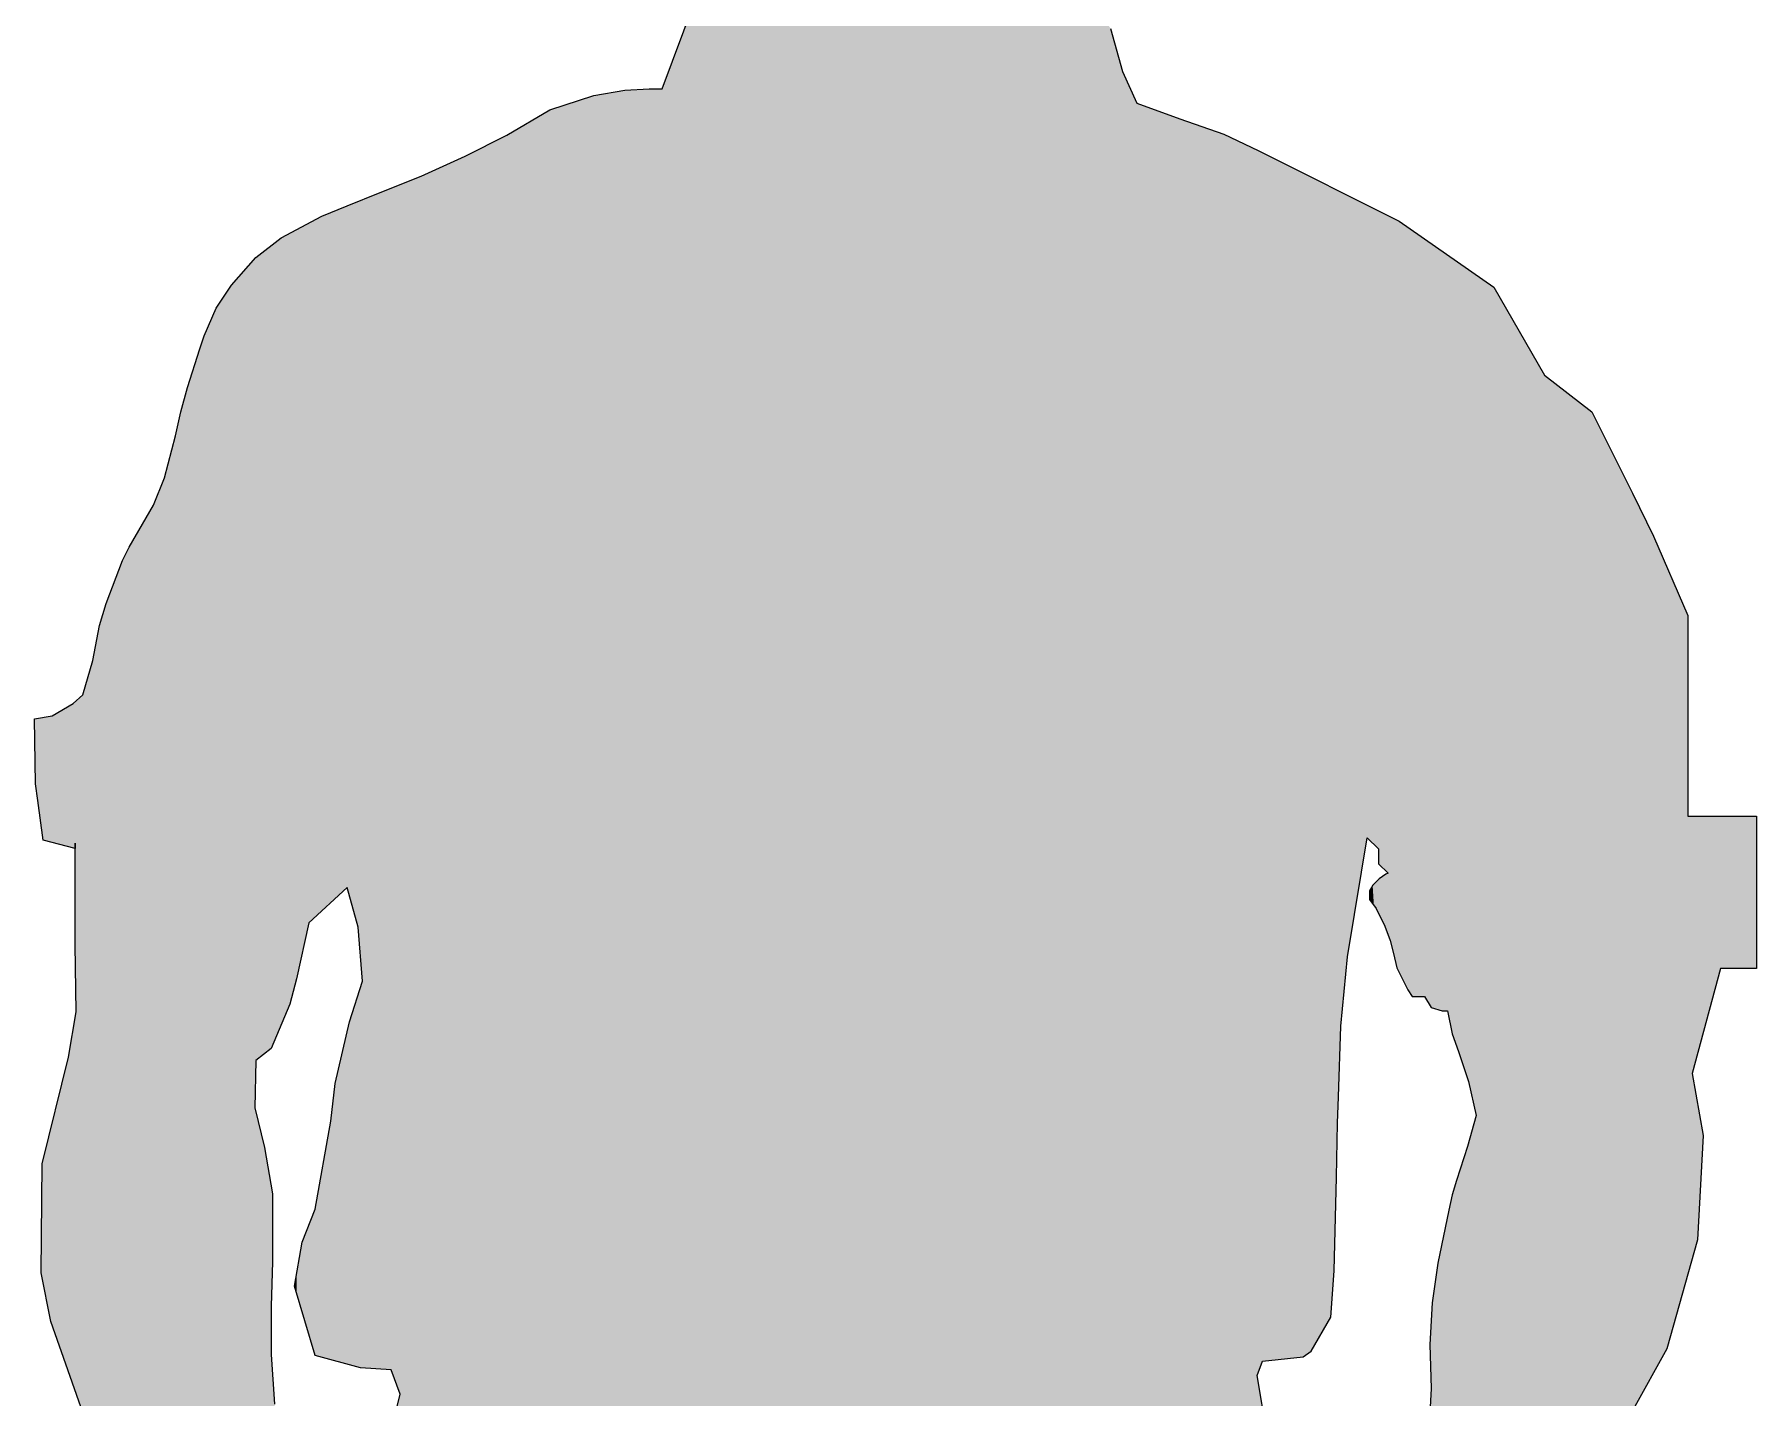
# Model space of a CAD drawing. Extents: x 46 to 112, y -124 to 67.
# Drawn here: x 46.2 to 112.2, y -11.3 to 40.9 of the extents above; entities that cross this region are included whole.
import ezdxf

# ---------------------------------------------------------------- set-up
doc = ezdxf.new("R2010")
doc.units = 0
doc.layers.get('0').update_dxf_attribs({"linetype": 'CONTINUOUS'})

# ---------------------------------------------------------------- blocks, each defined once
blk = doc.blocks.new('*U0')
for points in [[(76.299, -41.881), (75.665, 66.197), (76.299, 66.752)], [(76.34, -41.835), (76.299, 66.752), (76.34, 66.788)], [(76.299, -41.881), (76.299, 66.752), (76.34, -41.835)], [(76.382, -41.79), (76.34, 66.788), (76.382, 66.801)], [(76.34, -41.835), (76.34, 66.788), (76.382, -41.79)], [(76.425, -42.714), (76.382, 66.801), (76.425, 66.814)], [(76.382, -41.79), (76.382, 66.801), (76.425, -42.714)], [(76.466, -43.603), (76.425, 66.814), (76.466, 66.826)], [(76.425, -42.714), (76.425, 66.814), (76.466, -43.603)], [(76.509, -50.349), (76.466, 66.826), (76.509, 66.839)], [(76.466, -48.049), (76.466, 66.826), (76.509, -50.349)], [(76.592, -52.332), (76.509, 66.839), (76.592, 66.864)], [(76.509, -50.349), (76.509, 66.839), (76.592, -52.332)], [(76.677, -54.355), (76.592, 66.864), (76.677, 66.889)], [(76.592, -52.332), (76.592, 66.864), (76.677, -54.355)], [(76.72, -55.578), (76.677, 66.889), (76.72, 66.902)], [(76.677, -54.355), (76.677, 66.889), (76.72, -55.578)], [(76.762, -57.159), (76.72, 66.902), (76.762, 66.914)], [(76.72, -55.578), (76.72, 66.902), (76.762, -57.159)], [(76.803, -58.741), (76.762, 66.914), (76.803, 66.927)], [(76.762, -57.159), (76.762, 66.914), (76.803, -58.741)], [(76.931, -64.348), (76.803, 66.927), (76.931, 66.965)], [(76.803, -63.209), (76.803, 66.927), (76.931, -64.348)], [(77.142, -68.125), (76.931, 66.965), (77.142, 67.028)], [(76.931, -67.089), (76.931, 66.965), (77.142, -68.125)], [(77.183, -68.329), (77.142, 67.028), (77.183, 67.04)], [(77.142, -68.125), (77.142, 67.028), (77.183, -68.329)], [(77.183, -68.329), (77.183, 67.04), (77.437, -69.577)], [(77.437, -69.577), (77.183, 67.04), (77.437, 67.04)], [(77.437, -69.577), (77.437, 67.04), (77.689, -70.083)], [(77.689, -70.083), (77.437, 67.04), (77.689, 67.04)], [(77.689, -70.083), (77.689, 67.04), (77.731, -71.052)], [(77.731, -71.052), (77.689, 67.04), (77.731, 67.04)], [(77.731, -122.136), (77.731, 67.04), (78.195, -122.368)], [(78.195, -122.368), (77.731, 67.04), (78.195, 67.04)], [(78.195, -122.368), (78.195, 67.04), (78.406, -122.917)], [(78.406, -122.917), (78.195, 67.04), (78.406, 67.04)], [(78.406, -122.917), (78.406, 67.04), (78.912, -123.675)], [(78.912, -123.675), (78.406, 67.04), (78.912, 67.04)], [(78.912, -123.675), (78.912, 67.04), (79.503, -123.743)], [(79.503, -123.743), (78.912, 67.04), (79.503, 67.04)], [(79.503, -123.743), (79.503, 67.04), (80.009, -123.802)], [(80.009, -123.802), (79.503, 67.04), (80.009, 66.975)], [(80.009, -123.802), (80.009, 66.975), (80.388, -123.845)], [(80.388, -123.845), (80.009, 66.975), (80.388, 66.925)], [(80.388, -123.845), (80.388, 66.925), (80.472, -123.847)], [(80.472, -123.847), (80.388, 66.925), (80.472, 66.914)], [(80.472, -123.847), (80.472, 66.914), (81.443, -123.878)], [(81.443, -123.878), (80.472, 66.914), (81.443, 66.704)], [(81.443, -123.878), (81.443, 66.704), (81.695, -123.886)], [(81.695, -123.886), (81.443, 66.704), (81.695, 66.635)], [(81.695, -123.886), (81.695, 66.635), (82.371, -123.886)], [(82.371, -123.886), (81.695, 66.635), (82.371, 66.451)], [(75.328, -43.519), (75.117, 65.779), (75.328, 65.94)], [(75.497, -42.957), (75.328, 65.94), (75.497, 66.069)], [(75.328, -43.519), (75.328, 65.94), (75.497, -42.957)], [(75.582, -42.676), (75.497, 66.069), (75.582, 66.134)], [(75.497, -42.957), (75.497, 66.069), (75.582, -42.676)], [(75.665, -42.584), (75.582, 66.134), (75.665, 66.197)], [(75.582, -42.676), (75.582, 66.134), (75.665, -42.584)], [(75.665, -42.584), (75.665, 66.197), (76.299, -41.881)], [(82.371, -123.886), (82.371, 66.451), (82.664, -123.886)], [(82.664, -123.886), (82.371, 66.451), (82.664, 66.397)], [(82.664, -123.886), (82.664, 66.397), (83.573, -123.886)], [(83.573, -123.886), (82.664, 66.397), (83.573, 66.227)], [(83.573, -123.886), (83.573, 66.227), (83.803, -123.886)], [(83.803, -123.886), (83.573, 66.227), (83.803, 66.034)], [(83.803, -123.886), (83.803, 66.034), (84.309, -123.905)], [(84.309, -123.905), (83.803, 66.034), (84.309, 65.607)], [(74.274, -46.554), (73.894, 64.903), (74.274, 65.272)], [(74.359, -46.319), (74.274, 65.272), (74.359, 65.354)], [(74.274, -46.554), (74.274, 65.272), (74.359, -46.319)], [(74.4, -46.204), (74.359, 65.354), (74.4, 65.375)], [(74.359, -46.319), (74.359, 65.354), (74.4, -46.204)], [(74.611, -45.62), (74.4, 65.375), (74.611, 65.481)], [(74.4, -46.204), (74.4, 65.375), (74.611, -45.62)], [(74.654, -45.5), (74.611, 65.481), (74.654, 65.503)], [(74.611, -45.62), (74.611, 65.481), (74.654, -45.5)], [(74.737, -45.256), (74.654, 65.503), (74.737, 65.544)], [(74.654, -45.5), (74.654, 65.503), (74.737, -45.256)], [(74.865, -44.88), (74.737, 65.544), (74.865, 65.608)], [(74.737, -45.256), (74.737, 65.544), (74.865, -44.88)], [(74.948, -44.636), (74.865, 65.608), (74.948, 65.65)], [(74.865, -44.88), (74.865, 65.608), (74.948, -44.636)], [(75.117, -44.138), (74.948, 65.65), (75.117, 65.779)], [(74.948, -44.636), (74.948, 65.65), (75.117, -44.138)], [(75.117, -44.138), (75.117, 65.779), (75.328, -43.519)], [(84.309, -123.905), (84.309, 65.607), (84.813, -123.924)], [(84.813, -123.924), (84.309, 65.607), (84.813, 65.524)], [(84.813, -123.924), (84.813, 65.524), (84.941, -123.929)], [(84.941, -123.929), (84.813, 65.524), (84.941, 65.509)], [(84.941, -123.929), (84.941, 65.509), (85.193, -123.937)], [(85.193, -123.937), (84.941, 65.509), (85.193, 65.481)], [(85.193, -123.937), (85.193, 65.481), (85.404, -123.944)], [(85.404, -123.944), (85.193, 65.481), (85.404, 65.311)], [(85.404, -123.944), (85.404, 65.311), (86.205, -123.969)], [(86.205, -123.969), (85.404, 65.311), (86.205, 64.596)], [(73.683, -48.297), (73.514, 64.534), (73.683, 64.698)], [(73.894, -47.651), (73.683, 64.698), (73.894, 64.903)], [(73.683, -48.297), (73.683, 64.698), (73.894, -47.651)], [(73.894, -47.651), (73.894, 64.903), (74.274, -46.554)], [(72.46, -52.119), (72.293, 64.021), (72.46, 64.084)], [(72.293, -52.749), (72.293, 64.021), (72.46, -52.119)], [(72.504, -51.983), (72.46, 64.084), (72.504, 64.1)], [(72.46, -52.119), (72.46, 64.084), (72.504, -51.983)], [(72.587, -51.721), (72.504, 64.1), (72.587, 64.131)], [(72.504, -51.983), (72.504, 64.1), (72.587, -51.721)], [(72.587, -51.721), (72.587, 64.131), (72.671, -51.453)], [(72.671, -51.453), (72.587, 64.131), (72.671, 64.131)], [(72.671, -51.453), (72.671, 64.131), (72.756, -51.186)], [(72.756, -51.186), (72.671, 64.131), (72.756, 64.131)], [(72.756, -51.186), (72.756, 64.131), (72.882, -50.787)], [(72.882, -50.787), (72.756, 64.131), (72.882, 64.131)], [(72.882, -50.787), (72.882, 64.131), (73.051, -50.252)], [(73.051, -50.252), (72.882, 64.131), (73.051, 64.131)], [(73.051, -50.252), (73.051, 64.131), (73.093, -50.121)], [(73.093, -50.121), (73.051, 64.131), (73.093, 64.131)], [(73.093, -50.121), (73.093, 64.131), (73.1, -50.097)], [(73.1, -50.097), (73.093, 64.131), (73.1, 64.131)], [(73.136, -49.984), (73.1, 64.131), (73.136, 64.166)], [(73.1, -50.097), (73.1, 64.131), (73.136, -49.984)], [(73.177, -49.853), (73.136, 64.166), (73.177, 64.206)], [(73.136, -49.984), (73.136, 64.166), (73.177, -49.853)], [(73.22, -49.717), (73.177, 64.206), (73.22, 64.248)], [(73.177, -49.853), (73.177, 64.206), (73.22, -49.717)], [(73.303, -49.462), (73.22, 64.248), (73.303, 64.329)], [(73.22, -49.717), (73.22, 64.248), (73.303, -49.462)], [(73.514, -48.816), (73.303, 64.329), (73.514, 64.534)], [(73.303, -49.462), (73.303, 64.329), (73.514, -48.816)], [(73.514, -48.816), (73.514, 64.534), (73.683, -48.297)], [(86.205, -123.969), (86.205, 64.596), (86.247, -123.971)], [(86.247, -123.971), (86.205, 64.596), (86.247, 64.526)], [(86.247, -123.971), (86.247, 64.526), (86.458, -123.894)], [(86.458, -123.894), (86.247, 64.526), (86.458, 64.173)], [(86.458, -123.894), (86.458, 64.173), (86.661, -123.82)], [(86.661, -123.82), (86.458, 64.173), (86.661, 64.173)], [(72.165, -53.229), (72.039, 42.799), (72.165, 42.965)], [(72.293, -52.749), (72.165, 42.965), (72.293, 43.133)], [(72.165, -53.229), (72.165, 42.965), (72.293, -52.749)], [(71.617, -55.404), (71.576, 42.191), (71.617, 42.245)], [(71.702, -55.027), (71.617, 42.245), (71.702, 42.356)], [(71.617, -55.404), (71.617, 42.245), (71.702, -55.027)], [(71.744, -54.842), (71.702, 42.356), (71.744, 42.411)], [(71.702, -55.027), (71.702, 42.356), (71.744, -54.842)], [(71.787, -54.65), (71.744, 42.411), (71.787, 42.468)], [(71.744, -54.842), (71.744, 42.411), (71.787, -54.65)], [(71.913, -54.176), (71.787, 42.468), (71.913, 42.634)], [(71.787, -54.65), (71.787, 42.468), (71.913, -54.176)], [(71.954, -54.02), (71.913, 42.634), (71.954, 42.688)], [(71.913, -54.176), (71.913, 42.634), (71.954, -54.02)], [(71.997, -53.858), (71.954, 42.688), (71.997, 42.745)], [(71.954, -54.02), (71.954, 42.688), (71.997, -53.858)], [(72.039, -53.703), (71.997, 42.745), (72.039, 42.799)], [(71.997, -53.858), (71.997, 42.745), (72.039, -53.703)], [(72.039, -53.703), (72.039, 42.799), (72.165, -53.229)], [(86.661, -123.82), (86.661, 42.458), (86.712, -123.802)], [(86.712, -123.802), (86.661, 42.458), (86.712, 42.368)], [(86.712, -123.802), (86.712, 42.368), (86.746, -123.797)], [(86.746, -123.797), (86.712, 42.368), (86.746, 42.307)], [(86.746, -123.797), (86.746, 42.307), (86.789, -123.792)], [(86.789, -123.792), (86.746, 42.307), (86.789, 42.231)], [(86.789, -123.792), (86.789, 42.231), (86.873, -123.781)], [(86.873, -123.781), (86.789, 42.231), (86.873, 42.081)], [(71.448, -56.158), (71.153, 41.169), (71.448, 41.963)], [(71.491, -55.966), (71.448, 41.963), (71.491, 42.079)], [(71.448, -56.158), (71.448, 41.963), (71.491, -55.966)], [(71.576, -55.589), (71.491, 42.079), (71.576, 42.191)], [(71.491, -55.966), (71.491, 42.079), (71.576, -55.589)], [(71.576, -55.589), (71.576, 42.191), (71.617, -55.404)], [(86.873, -123.781), (86.873, 42.081), (87.041, -123.761)], [(87.041, -123.761), (86.873, 42.081), (87.041, 41.783)], [(87.041, -123.761), (87.041, 41.783), (87.164, -123.745)], [(87.164, -123.745), (87.041, 41.783), (87.164, 41.565)], [(87.164, -123.745), (87.164, 41.565), (87.378, -123.719)], [(87.378, -123.719), (87.164, 41.565), (87.378, 41.185)], [(71.153, -57.474), (71.027, 40.83), (71.153, 41.169)], [(71.153, -57.474), (71.153, 41.169), (71.448, -56.158)], [(87.378, -123.719), (87.378, 41.185), (87.421, -123.713)], [(87.421, -123.713), (87.378, 41.185), (87.421, 41.109)], [(87.421, -123.713), (87.421, 41.109), (87.506, -123.703)], [(87.506, -123.703), (87.421, 41.109), (87.506, 40.808)], [(70.816, -58.867), (70.731, 40.035), (70.816, 40.263)], [(70.859, -58.688), (70.816, 40.263), (70.859, 40.379)], [(70.816, -58.867), (70.816, 40.263), (70.859, -58.688)], [(70.985, -58.167), (70.859, 40.379), (70.985, 40.718)], [(70.859, -58.688), (70.859, 40.379), (70.985, -58.167)], [(71.027, -57.996), (70.985, 40.718), (71.027, 40.83)], [(70.985, -58.167), (70.985, 40.718), (71.027, -57.996)], [(71.027, -57.996), (71.027, 40.83), (71.153, -57.474)], [(87.506, -123.703), (87.506, 40.808), (87.632, -123.687)], [(87.632, -123.687), (87.506, 40.808), (87.632, 40.36)], [(87.632, -123.687), (87.632, 40.36), (87.758, -123.672)], [(87.758, -123.672), (87.632, 40.36), (87.758, 39.912)], [(70.69, -59.391), (70.521, 39.469), (70.69, 39.924)], [(70.731, -59.218), (70.69, 39.924), (70.731, 40.035)], [(70.69, -59.391), (70.69, 39.924), (70.731, -59.218)], [(70.731, -59.218), (70.731, 40.035), (70.816, -58.867)], [(87.758, -123.672), (87.758, 39.912), (87.807, -123.665)], [(87.807, -123.665), (87.758, 39.912), (87.807, 39.738)], [(87.807, -90.913), (87.807, 39.738), (87.884, -90.913)], [(87.884, -90.913), (87.807, 39.738), (87.884, 39.464)], [(70.31, -60.971), (70.268, 38.79), (70.31, 38.902)], [(70.353, -60.792), (70.31, 38.902), (70.353, 39.018)], [(70.31, -60.971), (70.31, 38.902), (70.353, -60.792)], [(70.394, -60.619), (70.353, 39.018), (70.394, 39.13)], [(70.353, -60.792), (70.353, 39.018), (70.394, -60.619)], [(70.521, -60.095), (70.394, 39.13), (70.521, 39.469)], [(70.394, -60.619), (70.394, 39.13), (70.521, -60.095)], [(70.521, -60.095), (70.521, 39.469), (70.69, -59.391)], [(87.884, -90.913), (87.884, 39.464), (87.927, -90.913)], [(87.927, -90.913), (87.884, 39.464), (87.927, 39.368)], [(87.927, -90.913), (87.927, 39.368), (87.976, -90.913)], [(87.976, -90.913), (87.927, 39.368), (87.976, 39.259)], [(87.976, -90.913), (87.976, 39.259), (88.012, -90.913)], [(88.012, -90.913), (87.976, 39.259), (88.012, 39.18)], [(88.012, -90.913), (88.012, 39.18), (88.018, -90.913)], [(88.018, -90.913), (88.012, 39.18), (88.018, 39.166)], [(88.018, -90.913), (88.018, 39.166), (88.061, -90.901)], [(88.061, -90.901), (88.018, 39.166), (88.061, 39.07)], [(88.061, -90.901), (88.061, 39.07), (88.305, -90.831)], [(88.305, -90.831), (88.061, 39.07), (88.305, 38.526)], [(67.442, -89.015), (66.009, 38.002), (67.442, 38.468)], [(67.653, -89.226), (67.442, 38.468), (67.653, 38.537)], [(67.442, -89.015), (67.442, 38.468), (67.653, -89.226)], [(68.835, -90.407), (67.653, 38.537), (68.835, 38.747)], [(67.653, -89.226), (67.653, 38.537), (68.835, -90.407)], [(69.508, -91.081), (68.835, 38.747), (69.508, 38.779)], [(68.835, -90.407), (68.835, 38.747), (69.508, -91.081)], [(69.762, -91.228), (69.508, 38.779), (69.762, 38.79)], [(69.508, -91.081), (69.508, 38.779), (69.762, -91.228)], [(69.762, -91.228), (69.762, 38.79), (70.184, -91.471)], [(70.184, -91.471), (69.762, 38.79), (70.184, 38.79)], [(70.184, -91.471), (70.184, 38.79), (70.225, -91.495)], [(70.225, -91.495), (70.184, 38.79), (70.225, 38.79)], [(70.225, -91.495), (70.225, 38.79), (70.268, -91.52)], [(70.268, -91.52), (70.225, 38.79), (70.268, 38.79)], [(70.268, -61.143), (70.268, 38.79), (70.31, -60.971)], [(88.305, -90.831), (88.305, 38.526), (88.313, -90.829)], [(88.313, -90.829), (88.305, 38.526), (88.313, 38.509)], [(88.313, -90.829), (88.313, 38.509), (88.433, -90.39)], [(88.433, -90.39), (88.313, 38.509), (88.433, 38.241)], [(88.433, -90.39), (88.433, 38.241), (88.517, -90.082)], [(88.517, -90.082), (88.433, 38.241), (88.517, 38.211)], [(65.967, -86.35), (64.955, 37.391), (65.967, 37.989)], [(66.009, -86.443), (65.967, 37.989), (66.009, 38.002)], [(65.967, -86.35), (65.967, 37.989), (66.009, -86.443)], [(66.009, -86.443), (66.009, 38.002), (67.442, -89.015)], [(88.517, -90.082), (88.517, 38.211), (88.559, -89.929)], [(88.559, -89.929), (88.517, 38.211), (88.559, 38.196)], [(88.559, -89.929), (88.559, 38.196), (88.567, -89.901)], [(88.567, -89.901), (88.559, 38.196), (88.567, 38.193)], [(88.567, -89.901), (88.567, 38.193), (88.651, -89.015)], [(88.651, -89.015), (88.567, 38.193), (88.651, 38.163)], [(88.651, -89.015), (88.651, 38.163), (88.693, -88.257)], [(88.693, -88.257), (88.651, 38.163), (88.693, 38.148)], [(88.693, -88.257), (88.693, 38.148), (88.729, -87.6)], [(88.729, -87.6), (88.693, 38.148), (88.729, 38.135)], [(88.729, -87.6), (88.729, 38.135), (88.855, -85.275)], [(88.855, -85.275), (88.729, 38.135), (88.855, 38.09)], [(88.855, -85.275), (88.855, 38.09), (88.862, -85.135)], [(88.862, -85.135), (88.855, 38.09), (88.862, 38.087)], [(88.862, -85.135), (88.862, 38.087), (88.947, -83.879)], [(88.947, -83.879), (88.862, 38.087), (88.947, 38.057)], [(88.947, -83.879), (88.947, 38.057), (88.959, -83.701)], [(88.959, -83.701), (88.947, 38.057), (88.959, 38.053)], [(88.959, -83.701), (88.959, 38.053), (89.022, -82.76)], [(89.022, -82.76), (88.959, 38.053), (89.022, 38.03)], [(89.022, -82.76), (89.022, 38.03), (89.03, -82.648)], [(89.03, -82.648), (89.022, 38.03), (89.03, 38.027)], [(89.03, -82.648), (89.03, 38.027), (89.097, -82.132)], [(89.097, -82.132), (89.03, 38.027), (89.097, 38.003)], [(89.097, -82.132), (89.097, 38.003), (89.107, -82.053)], [(89.107, -82.053), (89.097, 38.003), (89.107, 38)], [(89.107, -82.053), (89.107, 38), (89.199, -81.342)], [(89.199, -81.342), (89.107, 38), (89.199, 37.967)], [(89.199, -81.342), (89.199, 37.967), (89.234, -81.068)], [(89.234, -81.068), (89.199, 37.967), (89.234, 37.954)], [(89.234, -81.068), (89.234, 37.954), (89.241, -81.021)], [(89.241, -81.021), (89.234, 37.954), (89.241, 37.952)], [(89.241, -81.021), (89.241, 37.952), (89.276, -80.746)], [(89.276, -80.746), (89.241, 37.952), (89.276, 37.939)], [(89.276, -80.746), (89.276, 37.939), (89.361, -80.093)], [(89.361, -80.093), (89.276, 37.939), (89.361, 37.909)], [(89.361, -80.093), (89.361, 37.909), (89.368, -80.034)], [(89.368, -80.034), (89.361, 37.909), (89.368, 37.906)], [(89.368, -80.034), (89.368, 37.906), (89.372, -80.004)], [(89.372, -80.004), (89.368, 37.906), (89.372, 37.905)], [(89.372, -80.004), (89.372, 37.905), (89.402, -79.778)], [(89.402, -79.778), (89.372, 37.905), (89.402, 37.894)], [(89.402, -79.778), (89.402, 37.894), (89.484, -79.158)], [(89.484, -79.158), (89.402, 37.894), (89.484, 37.865)], [(89.484, -79.158), (89.484, 37.865), (89.487, -79.139)], [(89.487, -79.139), (89.484, 37.865), (89.487, 37.864)], [(89.487, -79.139), (89.487, 37.864), (89.536, -78.768)], [(89.536, -78.768), (89.487, 37.864), (89.536, 37.846)], [(89.536, -78.768), (89.536, 37.846), (89.572, -78.603)], [(89.572, -78.603), (89.536, 37.846), (89.572, 37.833)], [(89.572, -78.603), (89.572, 37.833), (89.613, -78.41)], [(89.613, -78.41), (89.572, 37.833), (89.613, 37.818)], [(89.613, -78.41), (89.613, 37.818), (89.656, -78.209)], [(89.656, -78.209), (89.613, 37.818), (89.656, 37.803)], [(89.656, -78.209), (89.656, 37.803), (89.662, -78.182)], [(89.662, -78.182), (89.656, 37.803), (89.662, 37.801)], [(89.662, -78.182), (89.662, 37.801), (89.698, -78.017)], [(89.698, -78.017), (89.662, 37.801), (89.698, 37.788)], [(89.698, -78.017), (89.698, 37.788), (89.739, -77.824)], [(89.739, -77.824), (89.698, 37.788), (89.739, 37.773)], [(89.739, -77.824), (89.739, 37.773), (89.79, -77.588)], [(89.79, -77.588), (89.739, 37.773), (89.79, 37.755)], [(89.79, -77.588), (89.79, 37.755), (90.078, -76.599)], [(90.078, -76.599), (89.79, 37.755), (90.078, 37.652)], [(90.078, -76.599), (90.078, 37.652), (90.379, -75.564)], [(90.379, -75.564), (90.078, 37.652), (90.379, 37.546)], [(64.323, -82.704), (63.31, 36.513), (64.323, 37.018)], [(64.955, -84.082), (64.323, 37.018), (64.955, 37.391)], [(64.323, -82.704), (64.323, 37.018), (64.955, -84.082)], [(64.955, -84.082), (64.955, 37.391), (65.967, -86.35)], [(90.379, -75.564), (90.379, 37.546), (90.717, -74.913)], [(90.717, -74.913), (90.379, 37.546), (90.717, 37.428)], [(90.717, -74.913), (90.717, 37.428), (91.18, -74.023)], [(91.18, -74.023), (90.717, 37.428), (91.18, 37.266)], [(91.18, -74.023), (91.18, 37.266), (91.519, -73.372)], [(91.519, -73.372), (91.18, 37.266), (91.519, 37.147)], [(91.519, -73.372), (91.519, 37.147), (91.764, -72.863)], [(91.764, -72.863), (91.519, 37.147), (91.764, 37.061)], [(91.764, -72.863), (91.764, 37.061), (91.813, -72.761)], [(91.813, -72.761), (91.764, 37.061), (91.813, 37.038)], [(91.813, -72.761), (91.813, 37.038), (91.856, -72.671)], [(91.856, -72.671), (91.813, 37.038), (91.856, 37.017)], [(91.856, -72.671), (91.856, 37.017), (92.403, -71.533)], [(92.403, -71.533), (91.856, 37.017), (92.403, 36.754)], [(63.31, -80.497), (62.72, 36.218), (63.31, 36.513)], [(63.31, -80.497), (63.31, 36.513), (64.323, -82.704)], [(92.403, -71.533), (92.403, 36.754), (92.614, -71.095)], [(92.614, -71.095), (92.403, 36.754), (92.614, 36.652)], [(92.614, -71.095), (92.614, 36.652), (92.657, -71.037)], [(92.657, -71.037), (92.614, 36.652), (92.657, 36.632)], [(92.657, -71.037), (92.657, 36.632), (93.036, -70.527)], [(93.036, -70.527), (92.657, 36.632), (93.036, 36.45)], [(93.036, -10.46), (93.036, 36.45), (93.079, -10.347)], [(93.079, -10.347), (93.036, 36.45), (93.079, 36.429)], [(93.079, -10.347), (93.079, 36.429), (93.12, -10.24)], [(93.12, -10.24), (93.079, 36.429), (93.12, 36.408)], [(93.12, -10.24), (93.12, 36.408), (93.205, -10.02)], [(93.205, -10.02), (93.12, 36.408), (93.205, 36.366)], [(93.205, -10.02), (93.205, 36.366), (93.246, -9.912)], [(93.246, -9.912), (93.205, 36.366), (93.246, 36.345)], [(93.246, -9.912), (93.246, 36.345), (93.331, -9.903)], [(93.331, -9.903), (93.246, 36.345), (93.331, 36.303)], [(93.331, -9.903), (93.331, 36.303), (93.416, -9.894)], [(93.416, -9.894), (93.331, 36.303), (93.416, 36.261)], [(93.416, -9.894), (93.416, 36.261), (93.585, -9.875)], [(93.585, -9.875), (93.416, 36.261), (93.585, 36.176)], [(61.624, -77.208), (61.034, 35.458), (61.624, 35.725)], [(62.72, -79.345), (61.624, 35.725), (62.72, 36.218)], [(61.624, -77.208), (61.624, 35.725), (62.72, -79.345)], [(62.72, -79.345), (62.72, 36.218), (63.31, -80.497)], [(93.585, -9.875), (93.585, 36.176), (93.626, -9.871)], [(93.626, -9.871), (93.585, 36.176), (93.626, 36.155)], [(93.626, -9.871), (93.626, 36.155), (93.753, -9.857)], [(93.753, -9.857), (93.626, 36.155), (93.753, 36.092)], [(93.753, -9.857), (93.753, 36.092), (93.796, -9.852)], [(93.796, -9.852), (93.753, 36.092), (93.796, 36.07)], [(93.796, -9.852), (93.796, 36.07), (94.469, -9.779)], [(94.469, -9.779), (93.796, 36.07), (94.469, 35.733)], [(94.469, -9.779), (94.469, 35.733), (94.596, -9.766)], [(94.596, -9.766), (94.469, 35.733), (94.596, 35.67)], [(94.596, -9.766), (94.596, 35.67), (94.68, -9.756)], [(94.68, -9.756), (94.596, 35.67), (94.68, 35.628)], [(94.68, -9.756), (94.68, 35.628), (94.723, -9.752)], [(94.723, -9.752), (94.68, 35.628), (94.723, 35.606)], [(94.723, -9.752), (94.723, 35.606), (94.806, -9.743)], [(94.806, -9.743), (94.723, 35.606), (94.806, 35.565)], [(59.895, -10.249), (59.643, 34.895), (59.895, 34.997)], [(60.021, -10.596), (59.895, 34.997), (60.021, 35.048)], [(59.895, -10.249), (59.895, 34.997), (60.021, -10.596)], [(60.232, -11.176), (60.021, 35.048), (60.232, 35.133)], [(60.021, -10.596), (60.021, 35.048), (60.232, -11.176)], [(61.034, -76.11), (60.232, 35.133), (61.034, 35.458)], [(60.232, -74.621), (60.232, 35.133), (61.034, -76.11)], [(61.034, -76.11), (61.034, 35.458), (61.624, -77.208)], [(94.806, -9.743), (94.806, 35.565), (94.891, -9.682)], [(94.891, -9.682), (94.806, 35.565), (94.891, 35.522)], [(94.891, -9.682), (94.891, 35.522), (94.934, -9.652)], [(94.934, -9.652), (94.891, 35.522), (94.934, 35.501)], [(94.934, -9.652), (94.934, 35.501), (94.976, -9.622)], [(94.976, -9.622), (94.934, 35.501), (94.976, 35.48)], [(94.976, -9.622), (94.976, 35.48), (95.019, -9.591)], [(95.019, -9.591), (94.976, 35.48), (95.019, 35.459)], [(95.019, -9.591), (95.019, 35.459), (95.102, -9.532)], [(95.102, -9.532), (95.019, 35.459), (95.102, 35.417)], [(95.102, -9.532), (95.102, 35.417), (95.186, -9.387)], [(95.186, -9.387), (95.102, 35.417), (95.186, 35.375)], [(95.186, -9.387), (95.186, 35.375), (95.356, -9.096)], [(95.356, -9.096), (95.186, 35.375), (95.356, 35.29)], [(95.356, -9.096), (95.356, 35.29), (95.44, -8.95)], [(95.44, -8.95), (95.356, 35.29), (95.44, 35.248)], [(95.44, -8.95), (95.44, 35.248), (95.566, -8.734)], [(95.566, -8.734), (95.44, 35.248), (95.566, 35.185)], [(95.566, -8.734), (95.566, 35.185), (95.862, -8.226)], [(95.862, -8.226), (95.566, 35.185), (95.862, 35.037)], [(95.862, -8.226), (95.862, 35.037), (95.988, -6.454)], [(95.988, -6.454), (95.862, 35.037), (95.988, 34.974)], [(95.988, -6.454), (95.988, 34.974), (96.072, -2.869)], [(96.072, -2.869), (95.988, 34.974), (96.072, 34.931)], [(58.209, 8.219), (57.745, 34.129), (58.209, 34.32)], [(58.251, 8.07), (58.209, 34.32), (58.251, 34.337)], [(58.209, 8.219), (58.209, 34.32), (58.251, 8.07)], [(58.292, 7.92), (58.251, 34.337), (58.292, 34.353)], [(58.251, 8.07), (58.251, 34.337), (58.292, 7.92)], [(58.631, 6.702), (58.292, 34.353), (58.631, 34.489)], [(58.292, 7.92), (58.292, 34.353), (58.631, 6.702)], [(58.715, 5.658), (58.631, 34.489), (58.715, 34.523)], [(58.631, 6.702), (58.631, 34.489), (58.715, 5.658)], [(58.798, 4.635), (58.715, 34.523), (58.798, 34.556)], [(58.715, 5.658), (58.715, 34.523), (58.798, 4.635)], [(59.178, -10.197), (58.798, 34.556), (59.178, 34.708)], [(58.798, -10.17), (58.798, 34.556), (59.178, -10.197)], [(59.22, -10.2), (59.178, 34.708), (59.22, 34.724)], [(59.178, -10.197), (59.178, 34.708), (59.22, -10.2)], [(59.432, -10.216), (59.22, 34.724), (59.432, 34.809)], [(59.22, -10.2), (59.22, 34.724), (59.432, -10.216)], [(59.474, -10.219), (59.432, 34.809), (59.474, 34.826)], [(59.432, -10.216), (59.432, 34.809), (59.474, -10.219)], [(59.643, -10.231), (59.474, 34.826), (59.643, 34.895)], [(59.474, -10.219), (59.474, 34.826), (59.643, -10.231)], [(59.643, -10.231), (59.643, 34.895), (59.895, -10.249)], [(96.072, -2.869), (96.072, 34.931), (96.114, -0.803)], [(96.114, -0.803), (96.072, 34.931), (96.114, 34.911)], [(96.114, -0.803), (96.114, 34.911), (96.157, 0.207)], [(96.157, 0.207), (96.114, 34.911), (96.157, 34.889)], [(96.157, 0.207), (96.157, 34.889), (96.24, 2.907)], [(96.24, 2.907), (96.157, 34.889), (96.24, 34.847)], [(96.24, 2.907), (96.24, 34.847), (96.325, 3.793)], [(96.325, 3.793), (96.24, 34.847), (96.325, 34.805)], [(96.325, 3.793), (96.325, 34.805), (96.368, 4.244)], [(96.368, 4.244), (96.325, 34.805), (96.368, 34.784)], [(96.368, 4.244), (96.368, 34.784), (96.451, 5.112)], [(96.451, 5.112), (96.368, 34.784), (96.451, 34.742)], [(96.451, 5.112), (96.451, 34.742), (96.494, 5.564)], [(96.494, 5.564), (96.451, 34.742), (96.494, 34.72)], [(96.494, 5.564), (96.494, 34.72), (96.789, 7.315)], [(96.789, 7.315), (96.494, 34.72), (96.789, 34.573)], [(96.789, 7.315), (96.789, 34.573), (96.831, 7.56)], [(96.831, 7.56), (96.789, 34.573), (96.831, 34.552)], [(96.831, 7.56), (96.831, 34.552), (97, 8.564)], [(97, 8.564), (96.831, 34.552), (97, 34.467)], [(97, 8.564), (97, 34.467), (97.041, 8.81)], [(97.041, 8.81), (97, 34.467), (97.041, 34.446)], [(97.041, 8.81), (97.041, 34.446), (97.252, 10.117)], [(97.252, 10.117), (97.041, 34.446), (97.252, 34.341)], [(97.252, 10.117), (97.252, 34.341), (97.337, 10.036)], [(97.337, 10.036), (97.252, 34.341), (97.337, 34.299)], [(97.337, 10.036), (97.337, 34.299), (97.463, 9.914)], [(97.463, 9.914), (97.337, 34.299), (97.463, 34.236)], [(56.732, 6.87), (56.48, 33.521), (56.732, 33.655)], [(56.85, 6.977), (56.732, 33.655), (56.85, 33.717)], [(56.732, 6.87), (56.732, 33.655), (56.85, 6.977)], [(56.986, 7.102), (56.85, 33.717), (56.986, 33.789)], [(56.85, 6.977), (56.85, 33.717), (56.986, 7.102)], [(57.028, 7.14), (56.986, 33.789), (57.028, 33.811)], [(56.986, 7.102), (56.986, 33.789), (57.028, 7.14)], [(57.112, 7.217), (57.028, 33.811), (57.112, 33.856)], [(57.028, 7.14), (57.028, 33.811), (57.112, 7.217)], [(57.23, 7.324), (57.112, 33.856), (57.23, 33.918)], [(57.112, 7.217), (57.112, 33.856), (57.23, 7.324)], [(57.575, 7.64), (57.23, 33.918), (57.575, 34.06)], [(57.23, 7.324), (57.23, 33.918), (57.575, 7.64)], [(57.745, 7.794), (57.575, 34.06), (57.745, 34.129)], [(57.575, 7.64), (57.575, 34.06), (57.745, 7.794)], [(57.745, 7.794), (57.745, 34.129), (58.209, 8.219)], [(97.463, 9.914), (97.463, 34.236), (97.51, 9.869)], [(97.51, 9.869), (97.463, 34.236), (97.51, 34.212)], [(97.51, 9.869), (97.51, 34.212), (97.591, 9.79)], [(97.591, 9.79), (97.51, 34.212), (97.591, 34.172)], [(97.591, 9.79), (97.591, 34.172), (97.687, 9.697)], [(97.687, 9.697), (97.591, 34.172), (97.687, 34.123)], [(97.687, 9.13), (97.687, 34.123), (97.717, 9.101)], [(97.717, 9.101), (97.687, 34.123), (97.717, 34.109)], [(97.717, 9.101), (97.717, 34.109), (97.928, 8.893)], [(97.928, 8.893), (97.717, 34.109), (97.928, 34.003)], [(97.928, 8.893), (97.928, 34.003), (97.969, 8.852)], [(97.969, 8.852), (97.928, 34.003), (97.969, 33.982)], [(97.969, 8.852), (97.969, 33.982), (98.054, 8.768)], [(98.054, 8.768), (97.969, 33.982), (98.054, 33.94)], [(98.054, 6.416), (98.054, 33.94), (98.138, 6.196)], [(98.138, 6.196), (98.054, 33.94), (98.138, 33.898)], [(98.138, 6.196), (98.138, 33.898), (98.264, 5.69)], [(98.264, 5.69), (98.138, 33.898), (98.264, 33.835)], [(98.264, 5.69), (98.264, 33.835), (98.391, 5.141)], [(98.391, 5.141), (98.264, 33.835), (98.391, 33.772)], [(98.391, 5.141), (98.391, 33.772), (98.443, 5.035)], [(98.443, 5.035), (98.391, 33.772), (98.443, 33.745)], [(98.443, 5.035), (98.443, 33.745), (98.475, 4.971)], [(98.475, 4.971), (98.443, 33.745), (98.475, 33.729)], [(98.475, 4.971), (98.475, 33.729), (98.56, 4.802)], [(98.56, 4.802), (98.475, 33.729), (98.56, 33.67)], [(98.56, 4.802), (98.56, 33.67), (98.771, 4.381)], [(98.771, 4.381), (98.56, 33.67), (98.771, 33.523)], [(55.553, 2.66), (55.468, 32.932), (55.553, 32.998)], [(55.594, 2.758), (55.553, 32.998), (55.594, 33.031)], [(55.553, 2.66), (55.553, 32.998), (55.594, 2.758)], [(55.679, 2.957), (55.594, 33.031), (55.679, 33.097)], [(55.594, 2.758), (55.594, 33.031), (55.679, 2.957)], [(55.763, 3.156), (55.679, 33.097), (55.763, 33.142)], [(55.679, 2.957), (55.679, 33.097), (55.763, 3.156)], [(55.805, 3.254), (55.763, 33.142), (55.805, 33.164)], [(55.763, 3.156), (55.763, 33.142), (55.805, 3.254)], [(56.016, 3.75), (55.805, 33.164), (56.016, 33.275)], [(55.805, 3.254), (55.805, 33.164), (56.016, 3.75)], [(56.1, 4.073), (56.016, 33.275), (56.1, 33.32)], [(56.016, 3.75), (56.016, 33.275), (56.1, 4.073)], [(56.143, 4.238), (56.1, 33.32), (56.143, 33.343)], [(56.1, 4.073), (56.1, 33.32), (56.143, 4.238)], [(56.185, 4.396), (56.143, 33.343), (56.185, 33.365)], [(56.143, 4.238), (56.143, 33.343), (56.185, 4.396)], [(56.269, 4.719), (56.185, 33.365), (56.269, 33.41)], [(56.185, 4.396), (56.185, 33.365), (56.269, 4.719)], [(56.354, 5.112), (56.269, 33.41), (56.354, 33.454)], [(56.269, 4.719), (56.269, 33.41), (56.354, 5.112)], [(56.396, 5.305), (56.354, 33.454), (56.396, 33.476)], [(56.354, 5.112), (56.354, 33.454), (56.396, 5.305)], [(56.48, 5.698), (56.396, 33.476), (56.48, 33.521)], [(56.396, 5.305), (56.396, 33.476), (56.48, 5.698)], [(56.48, 5.698), (56.48, 33.521), (56.732, 6.87)], [(98.771, 4.381), (98.771, 33.523), (98.812, 4.298)], [(98.812, 4.298), (98.771, 33.523), (98.812, 33.494)], [(98.812, 4.298), (98.812, 33.494), (98.981, 4.045)], [(98.981, 4.045), (98.812, 33.494), (98.981, 33.376)], [(98.981, 4.045), (98.981, 33.376), (99.151, 4.045)], [(99.151, 4.045), (98.981, 33.376), (99.151, 33.258)], [(99.151, 4.045), (99.151, 33.258), (99.235, 4.045)], [(99.235, 4.045), (99.151, 33.258), (99.235, 33.199)], [(99.235, 4.045), (99.235, 33.199), (99.403, 4.045)], [(99.403, 4.045), (99.235, 33.199), (99.403, 33.082)], [(99.403, 4.045), (99.403, 33.082), (99.448, 4.045)], [(99.448, 4.045), (99.403, 33.082), (99.448, 33.051)], [(99.448, 4.045), (99.448, 33.051), (99.614, 3.766)], [(99.614, 3.766), (99.448, 33.051), (99.614, 32.935)], [(54.71, 1.599), (54.666, 32.29), (54.71, 32.339)], [(54.92, 1.765), (54.71, 32.339), (54.92, 32.503)], [(54.71, 1.599), (54.71, 32.339), (54.92, 1.765)], [(54.962, 1.798), (54.92, 32.503), (54.962, 32.536)], [(54.92, 1.765), (54.92, 32.503), (54.962, 1.798)], [(55.003, 1.83), (54.962, 32.536), (55.003, 32.568)], [(54.962, 1.798), (54.962, 32.536), (55.003, 1.83)], [(55.046, 1.864), (55.003, 32.568), (55.046, 32.602)], [(55.003, 1.83), (55.003, 32.568), (55.046, 1.864)], [(55.131, 1.931), (55.046, 32.602), (55.131, 32.668)], [(55.046, 1.864), (55.046, 32.602), (55.131, 1.931)], [(55.257, 2.03), (55.131, 32.668), (55.257, 32.767)], [(55.131, 1.931), (55.131, 32.668), (55.257, 2.03)], [(55.299, 2.062), (55.257, 32.767), (55.299, 32.8)], [(55.257, 2.03), (55.257, 32.767), (55.299, 2.062)], [(55.342, 2.164), (55.299, 32.8), (55.342, 32.833)], [(55.299, 2.062), (55.299, 32.8), (55.342, 2.164)], [(55.426, 2.363), (55.342, 32.833), (55.426, 32.9)], [(55.342, 2.164), (55.342, 32.833), (55.426, 2.363)], [(55.468, 2.461), (55.426, 32.9), (55.468, 32.932)], [(55.426, 2.363), (55.426, 32.9), (55.468, 2.461)], [(55.468, 2.461), (55.468, 32.932), (55.553, 2.66)], [(99.614, 3.766), (99.614, 32.935), (99.657, 3.694)], [(99.657, 3.694), (99.614, 32.935), (99.657, 32.905)], [(99.657, 3.694), (99.657, 32.905), (99.698, 3.624)], [(99.698, 3.624), (99.657, 32.905), (99.698, 32.876)], [(99.698, 3.624), (99.698, 32.876), (99.74, 3.611)], [(99.74, 3.611), (99.698, 32.876), (99.74, 32.847)], [(99.74, 3.611), (99.74, 32.847), (99.952, 3.547)], [(99.952, 3.547), (99.74, 32.847), (99.952, 32.699)], [(99.952, 3.547), (99.952, 32.699), (100.12, 3.496)], [(100.12, 3.496), (99.952, 32.699), (100.12, 32.582)], [(100.12, 3.496), (100.12, 32.582), (100.33, 3.496)], [(100.33, 3.496), (100.12, 32.582), (100.33, 32.435)], [(100.33, 3.496), (100.33, 32.435), (100.374, 3.271)], [(100.374, 3.271), (100.33, 32.435), (100.374, 32.405)], [(100.374, 3.271), (100.374, 32.405), (100.5, 2.612)], [(100.5, 2.612), (100.374, 32.405), (100.5, 32.317)], [(100.5, 2.612), (100.5, 32.317), (100.667, 2.163)], [(100.667, 2.163), (100.5, 32.317), (100.667, 32.2)], [(54.456, -24.071), (53.782, 31.285), (54.456, 32.05)], [(54.582, -26.464), (54.456, 32.05), (54.582, 32.193)], [(54.456, -26.231), (54.456, 32.05), (54.582, -26.464)], [(54.666, -26.62), (54.582, 32.193), (54.666, 32.29)], [(54.582, -26.464), (54.582, 32.193), (54.666, -26.62)], [(54.666, -0.214), (54.666, 32.29), (54.71, 1.599)], [(100.667, 2.163), (100.667, 32.2), (100.752, 1.936)], [(100.752, 1.936), (100.667, 32.2), (100.752, 32.141)], [(100.752, 1.936), (100.752, 32.141), (101.09, 0.922)], [(101.09, 0.922), (100.752, 32.141), (101.09, 31.905)], [(101.09, 0.922), (101.09, 31.905), (101.132, 0.798)], [(101.132, 0.798), (101.09, 31.905), (101.132, 31.876)], [(101.132, 0.798), (101.132, 31.876), (101.427, -0.51)], [(101.427, -0.51), (101.132, 31.876), (101.427, 31.67)], [(101.427, -24.42), (101.427, 31.67), (102.101, -23.497)], [(102.101, -23.497), (101.427, 31.67), (102.101, 31.2)], [(53.782, -24.071), (53.191, 30.399), (53.782, 31.285)], [(53.782, -24.071), (53.782, 31.285), (54.456, -24.071)], [(102.101, -23.497), (102.101, 31.2), (102.692, -22.688)], [(102.692, -22.688), (102.101, 31.2), (102.692, 30.173)], [(53.191, -24.071), (52.727, 29.345), (53.191, 30.399)], [(53.191, -24.071), (53.191, 30.399), (53.782, -24.071)], [(102.692, -22.688), (102.692, 30.173), (103.619, -20.622)], [(103.619, -20.622), (102.692, 30.173), (103.619, 28.56)], [(52.727, -24.071), (52.559, 28.839), (52.727, 29.345)], [(52.727, -24.071), (52.727, 29.345), (53.191, -24.071)], [(52.559, -24.071), (52.094, 27.362), (52.559, 28.839)], [(52.559, -24.071), (52.559, 28.839), (52.727, -24.071)], [(103.619, -20.622), (103.619, 28.56), (104.041, -19.381)], [(104.041, -19.381), (103.619, 28.56), (104.041, 27.827)], [(104.041, -19.381), (104.041, 27.827), (105.138, -16.153)], [(105.138, -16.153), (104.041, 27.827), (105.138, 26.985)], [(52.094, -24.071), (51.842, 26.434), (52.094, 27.362)], [(52.094, -24.071), (52.094, 27.362), (52.559, -24.071)], [(51.842, -24.071), (51.697, 25.797), (51.842, 26.434)], [(51.842, -24.071), (51.842, 26.434), (52.094, -24.071)], [(105.138, -16.153), (105.138, 26.985), (105.855, -14.69)], [(105.855, -14.69), (105.138, 26.985), (105.855, 26.434)], [(105.855, -14.69), (105.855, 26.434), (106.15, -14.087)], [(106.15, -14.087), (105.855, 26.434), (106.15, 25.844)], [(51.697, -24.071), (51.631, 25.507), (51.697, 25.797)], [(51.697, -24.071), (51.697, 25.797), (51.842, -24.071)], [(106.15, -14.087), (106.15, 25.844), (107.415, -11.806)], [(107.415, -11.806), (106.15, 25.844), (107.415, 23.315)], [(51.631, -23.813), (51.21, 23.905), (51.631, 25.507)], [(51.631, -23.813), (51.631, 25.507), (51.697, -24.071)], [(51.21, -22.165), (50.787, 22.852), (51.21, 23.905)], [(51.21, -22.165), (51.21, 23.905), (51.631, -23.813)], [(107.415, -11.806), (107.415, 23.315), (108.216, -10.36)], [(108.216, -10.36), (107.415, 23.315), (108.216, 21.67)], [(50.787, -20.51), (50.365, 22.135), (50.787, 22.852)], [(50.787, -20.51), (50.787, 22.852), (51.21, -22.165)], [(50.183, -18.148), (49.859, 21.249), (50.183, 21.815)], [(50.365, -18.862), (50.183, 21.815), (50.365, 22.135)], [(50.183, -18.148), (50.183, 21.815), (50.365, -18.862)], [(50.365, -18.862), (50.365, 22.135), (50.787, -20.51)], [(49.859, -17.145), (49.607, 20.743), (49.859, 21.249)], [(49.859, -17.145), (49.859, 21.249), (50.183, -18.148)], [(108.216, -10.36), (108.216, 21.67), (108.722, -9.447)], [(108.722, -9.447), (108.216, 21.67), (108.722, 20.495)], [(49.607, -16.364), (48.975, 19.098), (49.607, 20.743)], [(49.607, -16.364), (49.607, 20.743), (49.859, -17.145)], [(108.722, -9.447), (108.722, 20.495), (109.524, -6.612)], [(109.524, -6.612), (108.722, 20.495), (109.524, 18.635)], [(48.975, -14.468), (48.721, 18.255), (48.975, 19.098)], [(48.975, -14.468), (48.975, 19.098), (49.607, -16.364)], [(48.721, -13.707), (48.51, 17.128), (48.721, 18.255)], [(48.721, -13.707), (48.721, 18.255), (48.975, -14.468)], [(48.469, -12.957), (48.089, 15.598), (48.469, 16.906)], [(48.51, -13.075), (48.469, 16.906), (48.51, 17.128)], [(48.469, -12.957), (48.469, 16.906), (48.51, -13.075)], [(48.51, -13.075), (48.51, 17.128), (48.721, -13.707)], [(47.541, 9.782), (46.909, 14.797), (47.541, 15.163)], [(47.71, 9.738), (47.541, 15.163), (47.71, 15.261)], [(47.541, 9.782), (47.541, 15.163), (47.71, 9.738)], [(47.793, 9.716), (47.71, 15.261), (47.793, 15.335)], [(47.71, 9.738), (47.71, 15.261), (47.793, 9.716)], [(47.836, 3.455), (47.793, 15.335), (47.836, 15.374)], [(47.793, 6.027), (47.793, 15.335), (47.836, 3.455)], [(48.089, -11.875), (47.836, 15.374), (48.089, 15.598)], [(47.836, -11.157), (47.836, 15.374), (48.089, -11.875)], [(48.089, -11.875), (48.089, 15.598), (48.469, -12.957)], [(46.276, 12.183), (46.233, 14.671), (46.276, 14.679)], [(46.359, 11.551), (46.276, 14.679), (46.359, 14.694)], [(46.276, 12.183), (46.276, 14.679), (46.359, 11.551)], [(46.487, 10.63), (46.359, 14.694), (46.487, 14.718)], [(46.359, 11.551), (46.359, 14.694), (46.487, 10.63)], [(46.529, 10.331), (46.487, 14.718), (46.529, 14.726)], [(46.487, 10.63), (46.487, 14.718), (46.529, 10.331)], [(46.57, 10.033), (46.529, 14.726), (46.57, 14.734)], [(46.529, 10.331), (46.529, 14.726), (46.57, 10.033)], [(46.866, 9.956), (46.57, 14.734), (46.866, 14.789)], [(46.57, 10.033), (46.57, 14.734), (46.866, 9.956)], [(46.909, 9.945), (46.866, 14.789), (46.909, 14.797)], [(46.866, 9.956), (46.866, 14.789), (46.909, 9.945)], [(46.909, 9.945), (46.909, 14.797), (47.541, 9.782)], [(109.524, -6.612), (109.524, 10.951), (109.691, -6.019)], [(109.691, -6.019), (109.524, 10.951), (109.691, 10.951)], [(109.691, 1.093), (109.691, 10.951), (109.902, 1.868)], [(109.902, 1.868), (109.691, 10.951), (109.902, 10.951)], [(109.902, 1.868), (109.902, 10.951), (110.113, 2.644)], [(110.113, 2.644), (109.902, 10.951), (110.113, 10.951)], [(110.113, 2.644), (110.113, 10.951), (110.784, 5.114)], [(110.784, 5.114), (110.113, 10.951), (110.784, 10.951)], [(110.784, 5.114), (110.784, 10.951), (112.159, 5.114)], [(112.159, 5.114), (110.784, 10.951), (112.159, 10.951)], [(97.928, 6.744), (97.717, 8.557), (97.928, 8.697)], [(97.969, 6.636), (97.928, 8.697), (97.969, 8.725)], [(97.928, 6.744), (97.928, 8.697), (97.969, 6.636)], [(98.054, 6.416), (97.969, 8.725), (98.054, 8.768)], [(97.969, 6.636), (97.969, 8.725), (98.054, 6.416)], [(97.463, 7.589), (97.337, 8.093), (97.463, 8.281)], [(97.337, 7.756), (97.337, 8.093), (97.463, 7.589)], [(97.51, 7.527), (97.463, 8.281), (97.51, 8.35)], [(97.463, 7.589), (97.463, 8.281), (97.51, 7.527)], [(97.591, 7.419), (97.51, 8.35), (97.591, 8.431)], [(97.51, 7.527), (97.51, 8.35), (97.591, 7.419)], [(97.687, 7.225), (97.591, 8.431), (97.687, 8.528)], [(97.591, 7.419), (97.591, 8.431), (97.687, 7.225)], [(97.717, 7.166), (97.687, 8.528), (97.717, 8.557)], [(97.687, 7.225), (97.687, 8.528), (97.717, 7.166)], [(97.717, 7.166), (97.717, 8.557), (97.928, 6.744)], [(58.798, -10.17), (58.715, 4.379), (58.798, 4.635)], [(58.631, -10.142), (58.292, 3.075), (58.631, 4.118)], [(58.715, -10.164), (58.631, 4.118), (58.715, 4.379)], [(58.631, -10.142), (58.631, 4.118), (58.715, -10.164)], [(58.715, -10.164), (58.715, 4.379), (58.798, -10.17)], [(47.836, -11.157), (47.793, 3.202), (47.836, 3.455)], [(47.71, -10.798), (47.541, 1.726), (47.71, 2.716)], [(47.793, -11.034), (47.71, 2.716), (47.793, 3.202)], [(47.71, -10.798), (47.71, 2.716), (47.793, -11.034)], [(47.793, -11.034), (47.793, 3.202), (47.836, -11.157)], [(58.209, -10.029), (57.745, 0.713), (58.209, 2.717)], [(58.251, -10.04), (58.209, 2.717), (58.251, 2.896)], [(58.209, -10.029), (58.209, 2.717), (58.251, -10.04)], [(58.292, -10.051), (58.251, 2.896), (58.292, 3.075)], [(58.251, -10.04), (58.251, 2.896), (58.292, -10.051)], [(58.292, -10.051), (58.292, 3.075), (58.631, -10.142)], [(47.541, -10.316), (46.909, -0.829), (47.541, 1.726)], [(47.541, -10.316), (47.541, 1.726), (47.71, -10.798)], [(57.745, -9.904), (57.575, -0.72), (57.745, 0.713)], [(57.745, -9.904), (57.745, 0.713), (58.209, -10.029)], [(109.691, -6.019), (109.691, 1.093), (109.902, -5.274)], [(109.902, -5.274), (109.691, 1.093), (109.902, -0.087)], [(54.666, -26.62), (54.666, -0.214), (54.71, -26.7)], [(54.71, -26.7), (54.666, -0.214), (54.71, -0.387)], [(54.71, -26.7), (54.71, -0.387), (54.92, -27.089)], [(54.92, -27.089), (54.71, -0.387), (54.92, -1.228)], [(101.427, -24.42), (101.132, -1.544), (101.427, -0.51)], [(109.902, -5.274), (109.902, -0.087), (110.113, -1.268)], [(46.866, -8.394), (46.57, -2.197), (46.866, -1.004)], [(46.909, -8.516), (46.866, -1.004), (46.909, -0.829)], [(46.866, -8.394), (46.866, -1.004), (46.909, -8.516)], [(46.909, -8.516), (46.909, -0.829), (47.541, -10.316)], [(54.92, -27.089), (54.92, -1.228), (54.962, -27.166)], [(54.962, -27.166), (54.92, -1.228), (54.962, -1.393)], [(57.575, -9.859), (57.23, -2.697), (57.575, -0.72)], [(57.575, -9.859), (57.575, -0.72), (57.745, -9.904)], [(54.962, -27.166), (54.962, -1.393), (55.003, -27.242)], [(55.003, -27.242), (54.962, -1.393), (55.003, -1.559)], [(55.003, -27.242), (55.003, -1.559), (55.046, -27.322)], [(55.046, -27.322), (55.003, -1.559), (55.046, -1.731)], [(55.046, -27.322), (55.046, -1.731), (55.131, -27.478)], [(55.131, -27.478), (55.046, -1.731), (55.131, -2.239)], [(101.09, -24.881), (100.752, -2.736), (101.09, -1.69)], [(101.132, -24.824), (101.09, -1.69), (101.132, -1.544)], [(101.09, -24.881), (101.09, -1.69), (101.132, -24.824)], [(101.132, -24.824), (101.132, -1.544), (101.427, -24.42)], [(46.529, -6.742), (46.487, -6.538), (46.529, -2.365)], [(46.57, -6.945), (46.529, -2.365), (46.57, -2.197)], [(46.529, -6.742), (46.529, -2.365), (46.57, -6.945)], [(46.57, -6.945), (46.57, -2.197), (46.866, -8.394)], [(55.131, -27.478), (55.131, -2.239), (55.257, -27.711)], [(55.257, -27.711), (55.131, -2.239), (55.257, -2.996)], [(55.257, -27.711), (55.257, -2.996), (55.299, -27.788)], [(55.299, -27.788), (55.257, -2.996), (55.299, -3.244)], [(55.299, -7.803), (55.299, -3.244), (55.342, -6.117)], [(55.342, -6.117), (55.299, -3.244), (55.342, -3.503)], [(57.23, -9.767), (57.112, -3.371), (57.23, -2.697)], [(57.23, -9.767), (57.23, -2.697), (57.575, -9.859)], [(100.667, -25.483), (100.5, -3.545), (100.667, -2.997)], [(100.752, -25.345), (100.667, -2.997), (100.752, -2.736)], [(100.667, -25.483), (100.667, -2.997), (100.752, -25.345)], [(100.752, -25.345), (100.752, -2.736), (101.09, -24.881)], [(57.028, -9.712), (56.986, -4.092), (57.028, -3.855)], [(57.112, -9.735), (57.028, -3.855), (57.112, -3.371)], [(57.028, -9.712), (57.028, -3.855), (57.112, -9.735)], [(57.112, -9.735), (57.112, -3.371), (57.23, -9.767)], [(100.5, -25.758), (100.374, -4.136), (100.5, -3.545)], [(100.5, -25.758), (100.5, -3.545), (100.667, -25.483)], [(56.85, -9.25), (56.732, -4.728), (56.85, -4.433)], [(56.986, -9.701), (56.85, -4.433), (56.986, -4.092)], [(56.85, -9.25), (56.85, -4.433), (56.986, -9.701)], [(56.986, -9.701), (56.986, -4.092), (57.028, -9.712)], [(100.33, -26.036), (100.12, -5.354), (100.33, -4.343)], [(100.374, -25.965), (100.33, -4.343), (100.374, -4.136)], [(100.33, -26.036), (100.33, -4.343), (100.374, -25.965)], [(100.374, -25.965), (100.374, -4.136), (100.5, -25.758)], [(56.732, -8.86), (56.48, -5.359), (56.732, -4.728)], [(56.732, -8.86), (56.732, -4.728), (56.85, -9.25)], [(56.396, -7.743), (56.354, -6.078), (56.396, -5.842)], [(56.48, -8.024), (56.396, -5.842), (56.48, -5.359)], [(56.396, -7.743), (56.396, -5.842), (56.48, -8.024)], [(56.48, -8.024), (56.48, -5.359), (56.732, -8.86)], [(100.12, -26.382), (99.952, -6.158), (100.12, -5.354)], [(100.12, -26.382), (100.12, -5.354), (100.33, -26.036)], [(56.269, -7.325), (56.185, -7.045), (56.269, -6.561)], [(56.354, -7.606), (56.269, -6.561), (56.354, -6.078)], [(56.269, -7.325), (56.269, -6.561), (56.354, -7.606)], [(56.354, -7.606), (56.354, -6.078), (56.396, -7.743)], [(99.952, -26.656), (99.74, -7.677), (99.952, -6.158)], [(99.952, -26.656), (99.952, -6.158), (100.12, -26.382)], [(99.74, -27.005), (99.698, -8.478), (99.74, -7.677)], [(99.74, -27.005), (99.74, -7.677), (99.952, -26.656)], [(99.698, -10.966), (99.657, -9.28), (99.698, -8.478)], [(99.698, -27.073), (99.698, -8.478), (99.74, -27.005)], [(55.299, -27.788), (55.299, -9.66), (55.342, -27.867)], [(55.342, -27.867), (55.299, -9.66), (55.342, -10.3)], [(55.342, -27.867), (55.342, -10.3), (55.426, -28.024)], [(55.426, -28.024), (55.342, -10.3), (55.426, -11.556)], [(93.036, -66.203), (93.036, -10.46), (93.079, -64.263)], [(93.079, -64.263), (93.036, -10.46), (93.079, -10.709)], [(60.232, -74.621), (60.021, -12.063), (60.232, -11.176)], [(93.079, -64.263), (93.079, -10.709), (93.12, -63.736)], [(93.12, -63.736), (93.079, -10.709), (93.12, -10.948)], [(93.12, -63.736), (93.12, -10.948), (93.205, -62.662)], [(93.205, -62.662), (93.12, -10.948), (93.205, -11.437)], [(99.698, -27.073), (99.657, -11.772), (99.698, -10.966)]]:
    blk.add_solid(points)

msp = doc.modelspace()

# ---------------------------------------------------------------- linework, layer by layer
for points in [[(48.51, -13.075), (46.866, -8.394), (46.487, -6.538), (46.529, -2.365), (47.541, 1.726), (47.836, 3.455), (47.793, 6.027), (47.793, 8.548), (47.793, 9.921), (47.793, 9.716), (46.57, 10.033), (46.359, 11.551), (46.276, 12.183), (46.233, 14.671), (46.909, 14.797), (47.71, 15.261), (48.089, 15.598), (48.469, 16.906), (48.721, 18.255), (48.975, 19.098), (49.607, 20.743), (49.859, 21.249), (50.365, 22.135), (50.787, 22.852), (51.21, 23.905), (51.631, 25.507), (51.842, 26.434), (52.094, 27.362), (52.559, 28.839), (52.727, 29.345), (53.191, 30.399), (53.782, 31.285), (54.71, 32.339), (55.679, 33.097), (57.23, 33.918), (58.209, 34.32), (59.474, 34.826), (61.034, 35.458), (62.72, 36.218), (64.323, 37.018), (65.967, 37.989), (67.653, 38.537), (68.835, 38.747), (69.762, 38.79), (70.268, 38.79), (70.268, 38.79), (71.491, 42.079)], [(87.421, 41.109), (87.884, 39.464), (88.433, 38.241), (90.078, 37.652), (91.764, 37.061), (93.079, 36.429), (98.475, 33.729), (102.101, 31.2), (104.041, 27.827), (105.855, 26.434), (107.415, 23.315), (108.216, 21.67), (109.524, 18.635), (109.524, 14.728), (109.524, 10.951), (112.159, 10.951), (112.159, 9.234), (112.159, 7.861), (112.159, 6.488), (112.159, 5.114), (110.784, 5.114), (109.691, 1.093), (110.113, -1.268), (109.902, -5.274), (108.722, -9.447), (106.15, -14.087)], [(93.416, -12.653), (93.036, -10.46), (93.246, -9.912), (94.806, -9.743), (95.102, -9.532), (95.862, -8.226), (95.988, -6.454), (96.072, -2.869), (96.114, -0.803), (96.157, 0.207), (96.24, 2.907), (96.494, 5.564), (97.041, 8.81), (97.252, 10.117), (97.687, 9.697), (97.687, 9.13), (98.054, 8.768), (97.969, 8.725), (97.717, 8.557), (97.463, 8.303), (97.422, 8.219), (97.337, 8.093), (97.337, 7.756), (97.591, 7.419), (97.928, 6.744), (98.138, 6.196), (98.264, 5.69), (98.391, 5.141), (98.812, 4.298), (98.981, 4.045), (99.448, 4.045), (99.698, 3.624), (100.12, 3.496), (100.33, 3.496), (100.5, 2.612), (100.752, 1.936), (101.132, 0.798), (101.427, -0.51), (101.09, -1.69), (100.667, -2.997), (100.5, -3.545), (100.374, -4.136), (99.952, -6.158), (99.74, -7.677), (99.657, -9.28), (99.698, -10.966), (99.614, -12.61)], [(60.021, -12.063), (60.232, -11.176), (59.895, -10.249), (58.715, -10.164), (56.986, -9.701), (56.185, -7.045), (56.48, -5.359), (56.986, -4.092), (57.575, -0.72), (57.745, 0.713), (58.292, 3.075), (58.798, 4.635), (58.631, 6.702), (58.209, 8.219), (56.732, 6.87), (56.269, 4.719), (56.016, 3.75), (55.299, 2.062), (54.71, 1.599), (54.666, -0.214), (55.046, -1.731), (55.342, -3.503), (55.342, -6.117), (55.299, -7.803), (55.299, -9.66), (55.426, -11.556)]]:
    msp.add_lwpolyline(points)

# ---------------------------------------------------------------- block references
msp.add_blockref('*U0', (0, 0))

doc.saveas('drawing.dxf')
